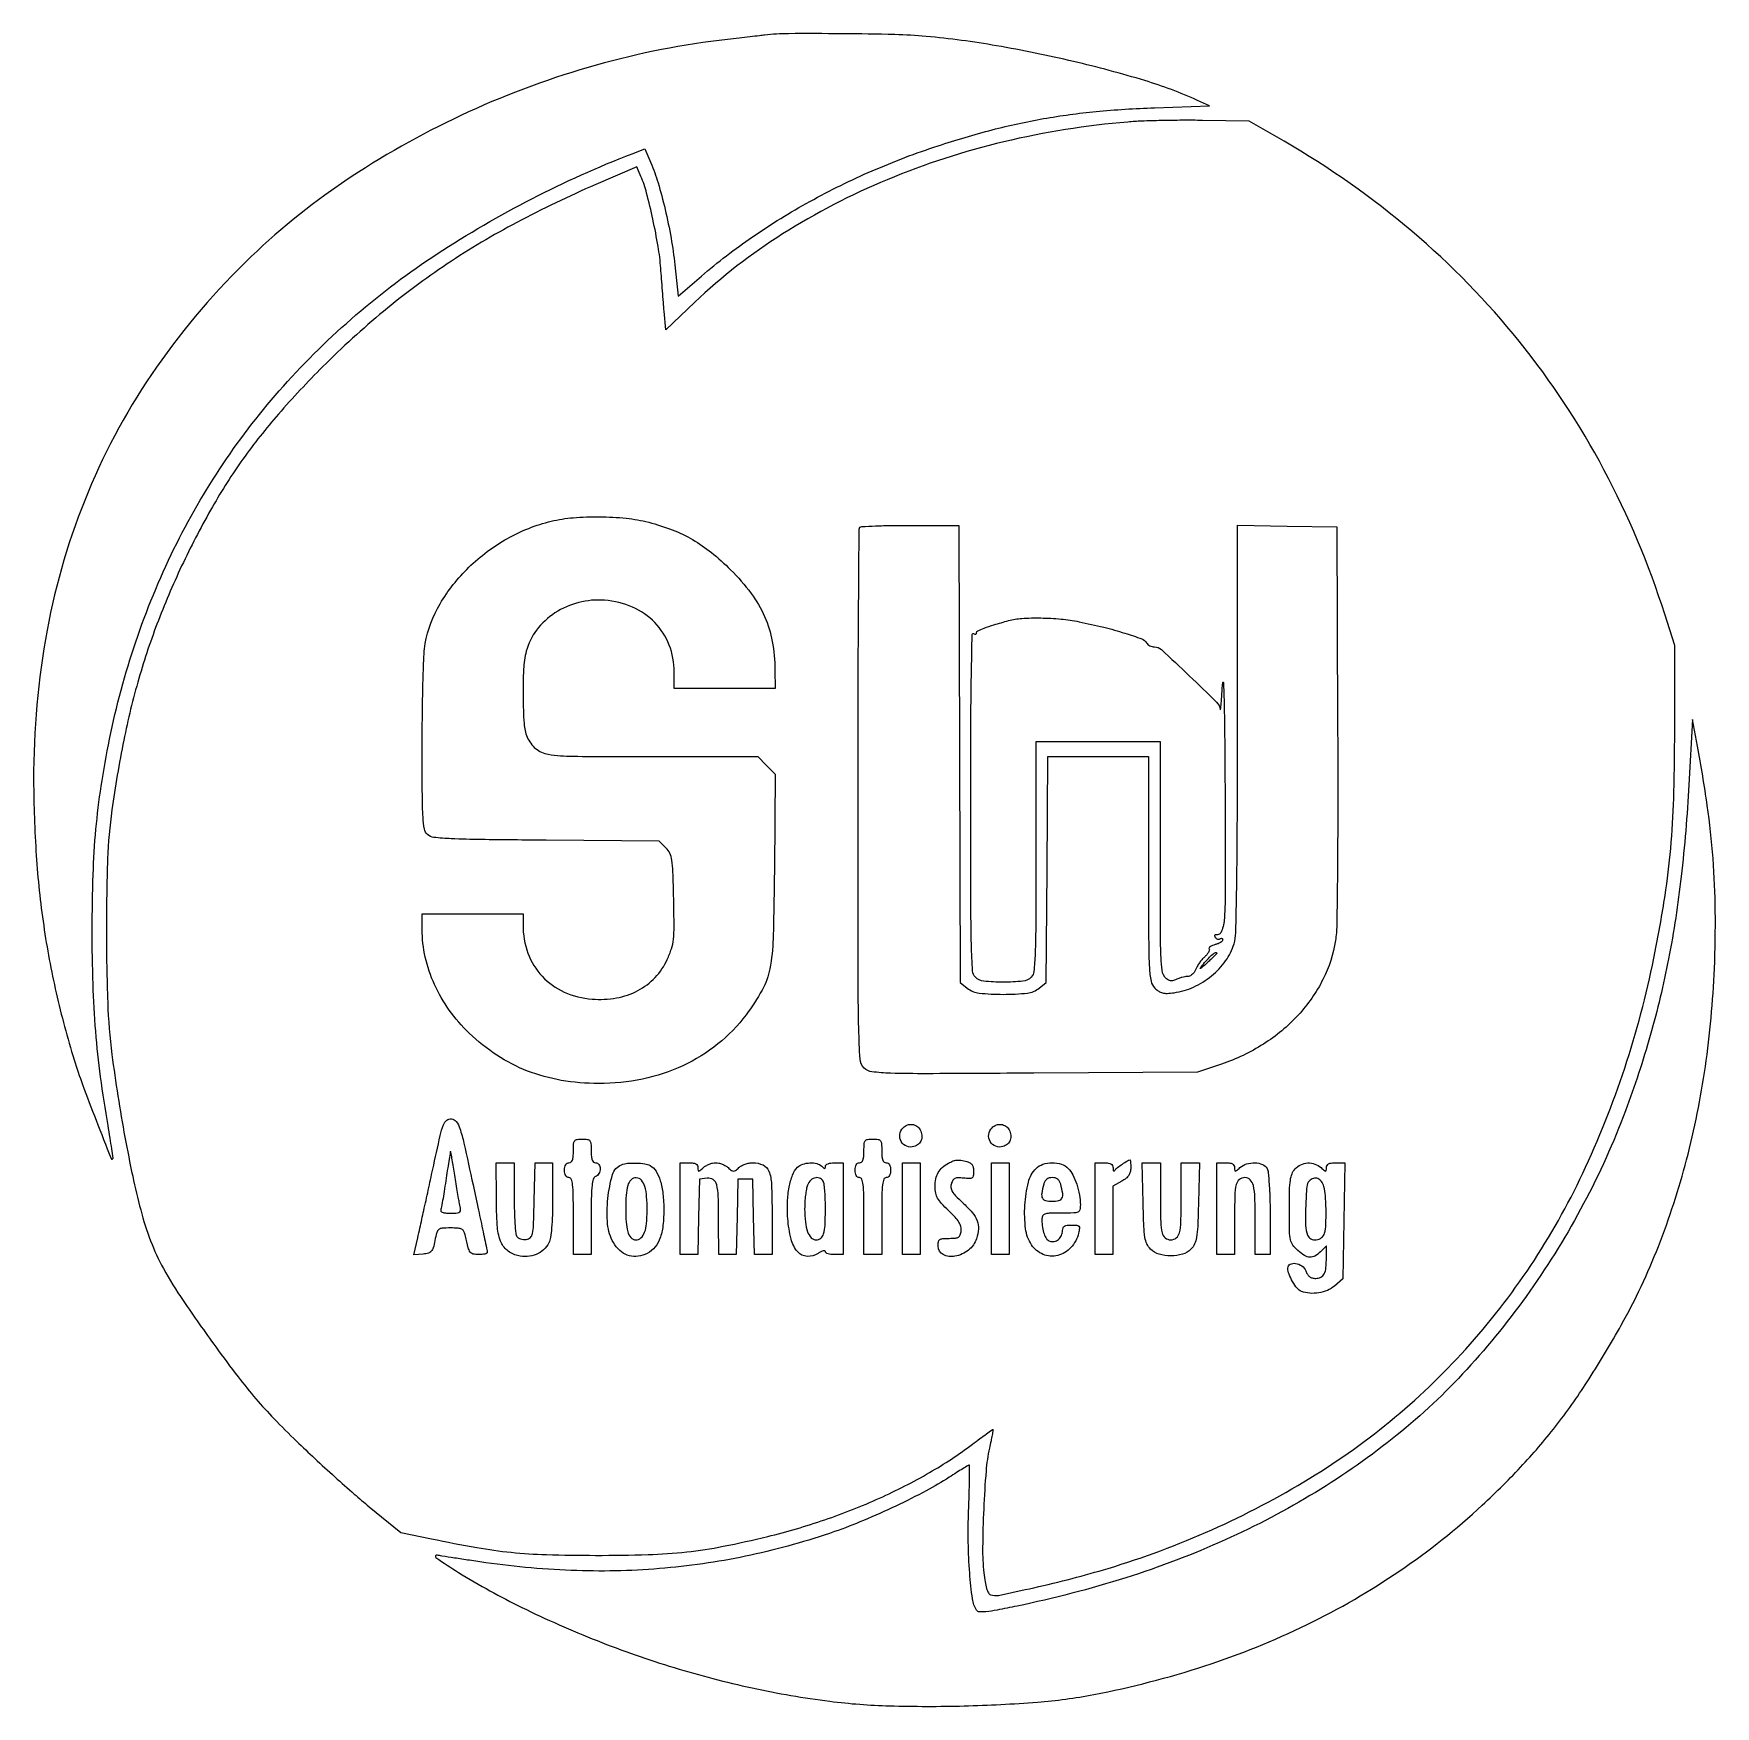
# Model space of a CAD drawing. Extents: x 1 to 568, y 1 to 565.
import ezdxf

# ---------------------------------------------------------------- set-up
doc = ezdxf.new("R2010")
doc.units = 0

msp = doc.modelspace()

# ---------------------------------------------------------------- linework, layer by layer
for points in [[(247.5, 564.350603, -0.000499), (245.779978, 564.151826, -0.000091), (242.590625, 563.787054, -0.000098), (238.85708, 563.361467, -0.000089), (235, 562.923252, 0.040379), (190.7302, 554.240937, 0.038385), (147.644436, 538.459118, 0.038935), (108.090313, 516.558225, 0.044718), (74.337858, 489.659026, 0.050118), (42.367496, 452.342126, 0.053655), (19.299944, 410.220003, 0.052897), (5.486184, 363.610236, 0.046371), (0.931482, 313, 0.015942), (1.814562, 287.635515, 0.019344), (4.316696, 263.976072, 0.019985), (8.544512, 241.260128, 0.019417), (14.605223, 218.731937, 0.01289), (17.447504, 210.363364, 0.004414), (21.984271, 198.383849, 0.000643), (27.053552, 185.396364, 0.540724), (27.612834, 185.2795, 0.234), (27.715625, 185.583891, 0.001277), (27.283032, 188.730748, 0.005109), (26.739344, 192.343165, 0.003177), (26.031402, 196.569724, -0.010156), (23.514423, 213.000958, -0.012715), (21.878864, 228.334809, -0.012181), (20.978805, 244.255886, -0.008152), (20.690373, 262.5, -0.008065), (21.001459, 281.211652, -0.014492), (21.948776, 296.537076, -0.015601), (23.719296, 310.987429, -0.011388), (26.549901, 326.914011, -0.064099), (48.275523, 391.033399, -0.068609), (85.178919, 445.945499, -0.065828), (137.028152, 490.566321, -0.05232), (202.783297, 524.34886), (207.066595, 526.010452), (209.13093, 521.255226, -0.030659), (211.557844, 514.570816, -0.013975), (213.939147, 505.584044, -0.013725), (215.940779, 495.890508, -0.017655), (217.218353, 486.881754), (218.343504, 476.263508), (226.207939, 483.05942, -0.02788), (243.419534, 496.332039, -0.024367), (262.773288, 508.262634, -0.023675), (283.794877, 518.582645, -0.022672), (306, 527.034264, -0.01597), (324.296226, 532.422659, -0.020109), (341.551419, 536.177401, -0.019791), (359.276356, 538.575358, -0.014684), (379, 539.869659), (397.5, 540.538958), (393.5, 542.356052, 0.033663), (375.755521, 549.016932, 0.015068), (351.663583, 555.46894, 0.014866), (325.758578, 560.768804, 0.019937), (302, 563.928252, 0.017256), (291.456203, 564.538664, 0.003892), (273.499216, 564.817636, 0.003263), (255.548728, 564.839589, 0.027695)], [(370, 535.043459, 0.037691), (328.230227, 528.373396, 0.040223), (288.86757, 515.586334, 0.041896), (253.575112, 497.29142, 0.049566), (223.919632, 474.226372), (214.164249, 464.952745), (213.612959, 471.226372, -0.001457), (213.358961, 474.216778, -0.000681), (213.046576, 478.091034, -0.000675), (212.729981, 482.155113, -0.000946), (212.459, 485.785659, 0.023783), (211.586274, 493.013428, 0.011296), (209.812128, 502.222975, 0.010862), (207.699764, 511.060356, 0.036101), (205.773692, 516.710842), (204.413571, 519.921684), (190.507884, 513.931859, 0.020177), (163.915431, 501.181987, 0.025247), (140.418746, 487.164101, 0.025907), (118.956131, 471.177782, 0.023366), (98.475901, 452.5255, 0.016998), (83.532829, 436.528823, 0.024577), (71.547679, 421.345477, 0.024973), (61.250256, 405.249642, 0.018404), (51.431707, 386.5, 0.019557), (42.997628, 366.906842, 0.021576), (36.421152, 347.339434, 0.020587), (31.319795, 326.486136, 0.015086), (27.322554, 303, 0.025891), (25.887152, 286.474157, 0.00881), (25.471311, 262.371932, 0.008928), (25.914547, 238.051883, 0.022846), (27.352842, 220.5, 0.006979), (29.338114, 206.553981, 0.006846), (31.723386, 192.579165, 0.007152), (34.343938, 179.452919, 0.01077), (37.036856, 168.099904, 0.02798), (40.38936, 157.647636, 0.033774), (44.721783, 148.296072, 0.024534), (51.327688, 137.531872, 0.007449), (62.36738, 121.88301, 0.006063), (69.909683, 111.782597, 0.013727), (75.914514, 104.371891, 0.01495), (81.99145, 97.694247, 0.008652), (89.669581, 90.018244, 0.00497), (95.738237, 84.273149, 0.003688), (102.552416, 78.042448, 0.003728), (109.071428, 72.256812, 0.008401), (114.117363, 67.992773), (124.743814, 59.314729), (135.121907, 57.14758, 0.007856), (150.459838, 54.195426, 0.018533), (161.995959, 52.600603, 0.017825), (173.882135, 51.830876, 0.006772), (190.5, 51.573652, 0.008129), (208.185368, 51.826992, 0.019626), (221.231425, 52.739451, 0.021313), (233.514029, 54.61707, 0.011329), (248.540929, 57.929629, 0.022654), (267.788277, 63.567162, 0.023348), (286.249494, 70.874873, 0.024359), (303.117646, 79.492437, 0.031731), (317.57625, 89.057714, -0.002227), (320.102628, 90.952282, -0.003543), (322.282732, 92.548203, -0.000833), (324.200868, 93.926736, -0.156635), (324.428999, 94, -0.462241), (324.532427, 93.878402, -0.002502), (324.244933, 92.164063, -0.007816), (323.863684, 90.146775, -0.004615), (323.348698, 87.75, 0.03534), (322.182299, 80.044239, 0.008621), (321.381364, 67.211859, 0.008962), (321.028879, 54.241327, 0.02899), (321.4484, 45.637237, 0.01336), (321.85722, 42.590866, 0.033254), (322.362072, 40.401224, 0.045641), (322.955884, 38.932897, 0.18426), (323.662881, 38.299123, 0.143838), (326.380303, 38.079376, 0.003782), (338.351695, 40.663429, 0.008515), (351.187734, 43.766333, 0.009716), (363.354594, 47.18139, 0.063589), (431.355085, 77.555174, 0.074737), (485.449964, 122.776114, 0.073688), (524.410768, 182.476324, 0.059569), (547.936327, 255.391451, 0.009856), (551.21162, 274.091493, 0.016297), (553.147719, 290.00244, 0.014971), (554.139398, 306.918573, 0.006879), (554.467515, 329), (554.5, 358.5), (551.146156, 368.990554, 0.044708), (530.593473, 417.766923, 0.047454), (502.032268, 461.078374, 0.047514), (465.85367, 498.18217, 0.045037), (422.699425, 528.540085), (410.89885, 535.344385), (395.199425, 535.589093, 0.00512), (388.492589, 535.624943, 0.004189), (381.321081, 535.529755, 0.004232), (374.725653, 535.331086, 0.011107)], [(208.403989, 400.024555, -0.029684), (216.344839, 397.483162, -0.038945), (223.208703, 394.193401, -0.03823), (229.575989, 389.825956, -0.027091), (236.024978, 384.033647, -0.035974), (242.922933, 376.055392, -0.056148), (247.500358, 368.22164, -0.058838), (250.083256, 359.844869, -0.044439), (250.975554, 350.25), (251, 344), (234, 344), (217, 344), (217, 349.532119, 0.092355), (215.305515, 358.627666, 0.10077), (210.466168, 366.190446, 0.09817), (202.93494, 371.398153, 0.083206), (193.529412, 373.732193, 0.082285), (184.813345, 372.97209, 0.081577), (176.779641, 369.442306, 0.085182), (170.57398, 363.698945, 0.102214), (167.116626, 356.548884, 0.048903), (166.203626, 350.464524, 0.015204), (166.011035, 341.211836, 0.013308), (166.340623, 332.113208, 0.083432), (167.394367, 327.598574, 0.120304), (170.265948, 323.70314, 0.135806), (174.488268, 321.786376, 0.037092), (182.781609, 321.104521, 0.001971), (209.299429, 321), (245.153846, 321), (248.129019, 318.024827), (251.104192, 315.049654), (250.797491, 283.274827, -0.004346), (250.362234, 259.549985, -0.041042), (249.25511, 249.440114, -0.077953), (246.661081, 242.260355, -0.035591), (241.237491, 233.862631, -0.062964), (231.727839, 224.062571, -0.059883), (219.924043, 216.743318, -0.05778), (206.318433, 212.234621, -0.051546), (191.5, 210.724398, -0.041728), (178.923027, 211.794024, -0.050706), (167.528057, 214.942448, -0.05193), (157.220848, 220.238796, -0.047379), (147.876399, 227.68952, -0.045256), (141.144472, 235.481504, -0.049154), (136.134475, 244.153827, -0.050854), (133.044707, 253.35371, -0.055656), (132, 262.710099), (132, 268), (149, 268), (166, 268), (166, 264.181501, 0.087586), (167.67013, 254.720385, 0.100455), (172.4583, 246.905241, 0.100212), (179.925307, 241.561947, 0.086752), (189.277731, 239.190982, 0.062532), (197.509397, 239.600343, 0.07776), (204.751031, 242.07914, 0.082454), (210.569015, 246.497768, 0.08203), (214.659158, 252.566681, 0.029804), (216.067842, 256.201364, 0.051182), (216.737735, 259.377361, 0.028096), (216.952741, 263.723936, 0.003687), (216.822086, 272.972361, 0.003053), (216.568693, 282.148524, 0.028958), (216.209276, 286.060767, 0.071252), (215.512844, 288.379527, 0.088167), (214.223218, 290.225027), (211.946435, 292.5), (173.763314, 292.784973, -0.001118), (151.882795, 292.997191, -0.008922), (141.791059, 293.297785, -0.014177), (135.904483, 293.745872, -0.159132), (133.790096, 294.68996, -0.165653), (132.755826, 296.552479, -0.029916), (132.279696, 300.542455, -0.013387), (132.046632, 307.781804, -0.001353), (132, 325.018498, -0.003225), (132.073443, 336.406414, -0.004144), (132.295301, 346.876173, -0.003195), (132.609771, 355.640181, -0.035578), (133.00528, 359.11351, -0.087166), (138.030447, 372.529105, -0.067061), (147.711729, 384.844574, -0.064604), (160.725869, 394.56728, -0.068962), (175.512217, 400.385866, -0.038715), (182.936246, 401.582441, -0.023353), (191.849134, 401.900882, -0.023289), (200.812908, 401.384403, -0.036582)], [(313.231831, 321.911394), (313.5, 244.822788), (315.860784, 242.911394, 0.144466), (319.888354, 241.238642, 0.026676), (327.999688, 240.805389, 0.026677), (336.111081, 241.238282, 0.144439), (340.139216, 242.910824), (342.5, 244.821649), (342.784387, 282.910824), (343.068775, 321), (360.034387, 321), (377, 321), (377, 283, 0.0008), (377.039646, 258.213613, 0.012396), (377.277889, 249.704217, 0.036683), (377.840885, 245.263763, 0.147544), (379.119539, 242.880461, 0.049626), (380.414484, 241.819884, 0.089648), (381.668865, 241.277318, 0.070301), (383.236525, 241.137353, 0.021226), (385.622738, 241.361769, 0.073151), (392.165801, 243.259257, 0.064117), (398.215227, 247.021316, 0.065455), (403.000886, 252.100464, 0.083653), (405.839442, 257.858443, 0.066759), (406.424697, 261.537011, 0.002114), (406.731669, 276.710763, 0.003083), (406.9405, 297.946483, 0.000917), (407, 330.390199), (407, 399.048358), (423.75, 398.774179), (440.5, 398.5), (440.773062, 332, -0.001201), (440.82056, 304.137828, -0.002299), (440.702153, 281.772924, -0.001473), (440.474453, 264.038751, -0.034048), (440.050929, 259, -0.079807), (435.803225, 245.794228, -0.068651), (427.468279, 233.806737, -0.06527), (415.744998, 224.016478, -0.060202), (401.578411, 217.257378), (393.5, 214.536153), (338.304164, 214.213913, -0.000512), (302.042928, 214.039365, -0.008508), (289.979403, 214.198936, -0.022078), (283.686345, 214.66795, -0.168276), (281.054164, 215.945836, -0.182304), (279.704416, 218.930142, -0.010438), (279.261433, 229.171646, -0.00529), (279.03547, 248.365369, -0.000298), (279, 307.833333, -0.000695), (279.047951, 342.325482, -0.001146), (279.195833, 371.473958, -0.000075), (279.392807, 397.679281, -0.196921), (279.666667, 398.333333, -0.186654), (280.275883, 398.60272, -0.002009), (284.93008, 398.804167, -0.005989), (290.346675, 398.951853, -0.00382), (296.648498, 399), (312.963662, 399)], [(353.543154, 366.488682, -0.010186), (361.865695, 364.623026, -0.015345), (369.026789, 362.62893, -0.011431), (374.740042, 360.703026, -0.177208), (376.29969, 359.392635, 0.088052), (376.745802, 358.859653, 0.05559), (377.422865, 358.409087, 0.053715), (378.213849, 358.1034, 0.065457), (379.000296, 358, -0.188647), (381.352845, 357.079646, -0.003883), (390.740778, 348.270767, -0.004282), (399.917679, 339.373722, -0.163437), (401.195746, 336.847099, 0.881025), (401.303218, 336.84903, 0.00518), (401.512741, 338.980085, 0.005001), (401.752526, 342.062245, 0.002438), (402, 346, -0.946925), (402.246823, 345.999166, -0.007385), (402.487259, 339.389062, -0.003103), (402.687109, 326.397599, -0.001269), (402.804254, 308.75, -0.000844), (402.882211, 276.433287, -0.016508), (402.560553, 266.474226, -0.069137), (401.650299, 262.059868, -0.365422), (399.67567, 260.906356, 0.15184), (399.417931, 260.872822, 0.239748), (399.282494, 260.701669, 0.138153), (399.30552, 260.398296, 0.050857), (399.494769, 260.008465, 0.088188), (399.811099, 259.654631, 0.094717), (400.222642, 259.442199, 0.100026), (400.66461, 259.403092, 0.111063), (401.069098, 259.542705, -0.078831), (401.424966, 259.691588, -0.156793), (401.726548, 259.66979, -0.184939), (401.926562, 259.483848, -0.114522), (402, 259.167425, -0.20271), (401.826912, 258.758035, -0.05308), (401.253611, 258.308726, -0.045141), (400.43193, 257.892936, -0.033094), (399.459102, 257.579091, 0.034329), (398.522252, 257.2743, 0.061733), (397.816554, 256.882819, 0.096626), (397.435913, 256.472879, 0.284654), (397.435521, 256.10433, -0.217931), (397.491896, 255.653573, -0.054984), (397.186591, 254.959852, -0.045885), (396.624578, 254.166179, -0.032438), (395.861656, 253.383647, 0.032277), (394.997943, 252.498302, 0.022103), (394.131991, 251.392384, 0.02234), (393.389505, 250.247726, 0.041394), (392.909988, 249.25, -0.052634), (392.467639, 248.380139, -0.053032), (391.854374, 247.624219, -0.058226), (391.171471, 247.086594, -0.117742), (390.524751, 246.875, 0.015391), (389.249793, 246.730859, 0.031521), (388.265581, 246.524806, 0.027359), (387.23112, 246.177282, 0.009), (385.75, 245.556645, -0.297675), (383.091796, 245.996104, -0.179726), (381.583748, 248.945469, -0.027984), (381.073027, 257.300875, -0.001274), (381, 285.968615), (381, 326), (360, 326), (339, 326), (339, 287.071429, -0.001087), (338.951677, 264.852067, -0.008608), (338.729817, 254.565855, -0.012697), (338.341518, 248.523389, -0.175734), (337.428571, 246.571429, -0.173444), (334.577393, 245.222429, -0.024619), (328, 244.898372, -0.024619), (321.422607, 245.222429, -0.173444), (318.571429, 246.571429, -0.18475), (317.622477, 248.696295, -0.007009), (317.263668, 257.524942, -0.005961), (317.045897, 272.358229, -0.00069), (317, 305.630446, -0.001135), (317.05742, 330.933977, -0.003261), (317.251661, 348.49511, -0.000715), (317.51291, 362.234919, -0.580533), (318, 362.5, 0.067256), (318.38283, 362.329376, 0.140621), (318.70625, 362.327582, 0.19084), (318.918968, 362.489631, 0.136498), (319, 362.780923, -0.290495), (319.41637, 363.437104, -0.019428), (321.56101, 364.346603, -0.0181), (324.817338, 365.447606, -0.005596), (329.793878, 366.871403, -0.051525), (334.281428, 367.616373, -0.019418), (340.65268, 367.76114, -0.019368), (347.47225, 367.386744, -0.02665)], [(559.254006, 311.5, -0.014616), (556.66143, 280.559284, -0.019805), (552.402788, 252.838068, -0.021034), (546.226311, 226.937869, -0.020684), (537.866329, 201.5, -0.03237), (523.756425, 170.20716, -0.031418), (505.600767, 140.66965, -0.032045), (484.303753, 114.226359, -0.037483), (460.814601, 92.177411, -0.033043), (433.285849, 72.822523, -0.030899), (402.838446, 56.779307, -0.02956), (369.326427, 44.009478, -0.025015), (332.629846, 34.445769, -0.004187), (325.899352, 33.105572, -0.02197), (322.166561, 32.563368, -0.037957), (319.905829, 32.508118, -0.246248), (318.956987, 33.069597, -0.10589), (317.601627, 36.869912, -0.013278), (316.67987, 45.613379, -0.015508), (316.187756, 55.97298, -0.013821), (316.3083, 66.75, 0.002556), (316.50551, 72.597646, 0.004269), (316.604285, 77.520313, 0.000734), (316.647686, 81.834977, 0.416732), (316.484074, 82, 0.136463), (316.18996, 81.918206, 0.001411), (314.344007, 80.798289, 0.004407), (312.222333, 79.477077, 0.002832), (309.783741, 77.909068, -0.02267), (302.040629, 73.35382, -0.011004), (291.772296, 68.209597, -0.010917), (280.877056, 63.336357, -0.016012), (271.078184, 59.572483, -0.030611), (242.820797, 51.645064, -0.03088), (213.889291, 47.255608, -0.030338), (184.15526, 46.417651, -0.02741), (153.5, 49.100343, -0.001205), (147.955724, 49.907148, -0.001564), (142.878125, 50.674779, -0.00117), (138.626022, 51.341411, -0.014144), (137, 51.64762, 0.820172), (136.633147, 50.806742, 0.013901), (144.210439, 45.836535, 0.011755), (154.863166, 39.605998, 0.012552), (165.569389, 34.023875, 0.019776), (190.958504, 22.808458, 0.02017), (216.989267, 13.714974, 0.020459), (243.293176, 6.862806, 0.02185), (269.5, 2.357959, 0.024895), (289.650429, 0.808162, 0.013118), (314.756684, 0.789426, 0.013094), (339.533366, 2.070892, 0.028055), (358.5, 4.626909, 0.031085), (395.930235, 14.272257, 0.034778), (430.448297, 28.214709, 0.035866), (461.744752, 46.346799, 0.037741), (489.565873, 68.490573, 0.018381), (503.296478, 82.195439, 0.023124), (514.916301, 95.897882, 0.022194), (525.584098, 111.073196, 0.014926), (536.452035, 129.26605, 0.033879), (548.962457, 155.777494, 0.02942), (558.464923, 185.004047, 0.028193), (564.806625, 216.42489, 0.025345), (567.861637, 249.5, 0.012758), (568.169866, 268.870957, 0.01659), (567.410978, 286.598874, 0.016257), (565.459186, 304.521985, 0.011494), (562.153725, 324.5), (560.451234, 333.5)], [(400, 254.687091, -0.195042), (399.919179, 254.487785, -0.003123), (399.049905, 253.603329, -0.007681), (398.005295, 252.585433, -0.004955), (396.765633, 251.437091, -0.001536), (394.88428, 249.739172, -0.099006), (394.506226, 249.515754, -0.745167), (394.434594, 249.61475, -0.004123), (395.515633, 251, -0.017412), (397.177662, 252.95041, -0.03554), (398.635984, 254.334222, -0.071069), (399.624232, 254.93502, -0.538259)], [(149.158947, 176.5, -0.000501), (150.987576, 168.012516, -0.000795), (152.53426, 160.742188, -0.000158), (153.884811, 154.33378, -0.038864), (153.960956, 153.75, -0.303951), (153.787898, 153.460077, -0.047256), (153.127076, 153.220313, -0.039256), (152.18854, 153.054233, -0.024172), (151.067388, 153, -0.055775), (149.214047, 153.207386, -0.183155), (148.204741, 153.876127, -0.09263), (147.513661, 155.349405, -0.008724), (146.573893, 159.25, 0.050103), (146.066641, 160.785318, 0.164355), (145.352186, 161.559932, 0.109169), (144.125876, 161.915888, 0.016258), (141.539797, 162, 0.016693), (138.701541, 161.905213, 0.154488), (137.571352, 161.462531, 0.157883), (136.913882, 160.454059, 0.017651), (136.282841, 157.75, -0.019701), (135.702613, 155.308935, -0.111844), (135.071535, 154.141359, -0.147143), (134.084865, 153.52232, -0.042703), (132.299207, 153.192251), (129.150432, 152.884503), (130.482587, 158.692251, 0.001867), (131.223059, 161.976693, 0.000368), (132.525405, 167.876171, 0.00039), (134.032244, 174.751475, 0.000362), (135.566175, 181.801098, -0.001946), (138.076848, 193.166166, -0.033287), (139.160963, 196.827654, -0.137988), (140.270432, 198.353623, -0.199049), (141.856796, 198.801098, -0.204201), (143.487524, 197.865472, -0.082841), (144.698359, 195.549505, -0.024149), (146.052945, 190.619451, -0.001662)], [(299.96123, 195.072442, -0.089804), (300.532562, 193.302688, -0.123413), (300.345717, 191.647995, -0.127588), (299.410741, 190.315449, -0.099787), (297.859631, 189.455449, -0.172134), (295.42922, 189.537131, -0.169875), (293.577737, 191.131953, -0.165575), (293.096432, 193.568518, -0.164523), (294.2, 195.8, -0.108159), (295.660288, 196.73583, -0.120594), (297.319236, 196.926461, -0.123293), (298.851223, 196.330554, -0.116291)], [(329.96123, 195.072442, -0.089804), (330.532562, 193.302688, -0.123413), (330.345717, 191.647995, -0.127588), (329.410741, 190.315449, -0.099787), (327.859631, 189.455449, -0.172134), (325.42922, 189.537131, -0.169875), (323.577737, 191.131953, -0.165575), (323.096432, 193.568518, -0.164523), (324.2, 195.8, -0.108159), (325.660288, 196.73583, -0.120594), (327.319236, 196.926461, -0.123293), (328.851223, 196.330554, -0.116291)], [(140.07577, 178.767211, -0.003082), (139.541525, 175.153264, -0.004186), (139.011906, 171.898418, -0.002816), (138.529798, 169.176596, -0.0464), (138.280566, 168.28876, 0.218163), (138.316754, 167.71681, 0.176593), (138.780388, 167.303203, 0.075691), (139.805133, 167.06569, 0.019168), (141.518011, 167, 0.013919), (143.906613, 167.066505, 0.191449), (144.677994, 167.424011, 0.223321), (144.929296, 168.184746, 0.019433), (144.597622, 170.25, -0.005989), (144.275755, 171.959313, -0.00174), (143.820384, 174.601562, -0.001748), (143.328169, 177.581652, -0.001868), (142.867811, 180.5, 0.002242), (142.439869, 183.199746, 0.003541), (142.046076, 185.510858, 0.000909), (141.684843, 187.522576, 0.140061), (141.583405, 187.728451, 0.625292), (141.481799, 187.698911, 0.00089), (141.05516, 185.190323, 0.004125), (140.589445, 182.275374, 0.002394)], [(189, 188, 0.020272), (189.076585, 186.111825, 0.069535), (189.34375, 184.916667, 0.128937), (189.815157, 184.249641, 0.176579), (190.5, 184, -0.131307), (191.079202, 183.845225, -0.103496), (191.565397, 183.411436, -0.089187), (191.889078, 182.75506, -0.070174), (192, 181.968615, -0.068006), (191.888006, 181.149006, -0.06271), (191.559375, 180.364866, -0.06668), (191.073641, 179.732868, -0.104363), (190.5, 179.361626, 0.233062), (189.718041, 178.516238, 0.044424), (189.290247, 176.402631, 0.023567), (189.057154, 172.753366, 0.004165), (189, 165.893011), (189, 153), (186, 153), (183, 153), (183, 166, 0.00368), (182.947808, 173.090431, 0.025044), (182.721154, 176.583333, 0.056711), (182.289342, 178.442821, 0.317386), (181.5, 179, -0.140575), (180.88002, 179.177821, -0.118484), (180.4, 179.666667, -0.088208), (180.09863, 180.456621, -0.04716), (180, 181.5, -0.04716), (180.09863, 182.543379, -0.088208), (180.4, 183.333333, -0.118484), (180.88002, 183.822179, -0.140575), (181.5, 184, 0.176579), (182.184843, 184.249641, 0.128937), (182.65625, 184.916667, 0.069535), (182.923415, 186.111825, 0.020272), (183, 188, -0.015744), (183.076799, 190.438365, -0.14616), (183.4375, 191.416667, -0.200505), (184.224263, 191.879267, -0.033956), (186, 192, -0.033956), (187.775737, 191.879267, -0.200505), (188.5625, 191.416667, -0.14616), (188.923201, 190.438365, -0.015744)], [(287, 188, 0.020272), (287.076585, 186.111825, 0.069535), (287.34375, 184.916667, 0.128937), (287.815157, 184.249641, 0.176579), (288.5, 184, -0.140575), (289.11998, 183.822179, -0.118484), (289.6, 183.333333, -0.088208), (289.90137, 182.543379, -0.04716), (290, 181.5, -0.04716), (289.90137, 180.456621, -0.088208), (289.6, 179.666667, -0.118484), (289.11998, 179.177821, -0.140575), (288.5, 179, 0.317386), (287.710658, 178.442821, 0.056711), (287.278846, 176.583333, 0.025044), (287.052192, 173.090431, 0.00368), (287, 166), (287, 153), (284, 153), (281, 153), (281, 166, 0.00368), (280.947808, 173.090431, 0.025044), (280.721154, 176.583333, 0.056711), (280.289342, 178.442821, 0.317386), (279.5, 179, -0.140575), (278.88002, 179.177821, -0.118484), (278.4, 179.666667, -0.088208), (278.09863, 180.456621, -0.04716), (278, 181.5, -0.04716), (278.09863, 182.543379, -0.088208), (278.4, 183.333333, -0.118484), (278.88002, 183.822179, -0.140575), (279.5, 184, 0.176579), (280.184843, 184.249641, 0.128937), (280.65625, 184.916667, 0.069535), (280.923415, 186.111825, 0.020272), (281, 188, -0.015744), (281.076799, 190.438365, -0.14616), (281.4375, 191.416667, -0.200505), (282.224263, 191.879267, -0.033956), (284, 192, -0.033956), (285.775737, 191.879267, -0.200505), (286.5625, 191.416667, -0.14616), (286.923201, 190.438365, -0.015744)], [(163.015313, 172.25, 0.00669), (163.08284, 167.651324, 0.009448), (163.275162, 163.558674, 0.006109), (163.541531, 160.153706, 0.119223), (163.878403, 159.162508, 0.116717), (164.377647, 158.675033, 0.060388), (165.1783, 158.317042, 0.055085), (166.137198, 158.132856, 0.055099), (167.11309, 158.162508, 0.151106), (168.489307, 158.811083, 0.158671), (169.226465, 160.111395, 0.042194), (169.55313, 162.89843, 0.002598), (169.779877, 171.25), (170.059754, 184), (173.029877, 184), (176, 184), (175.985258, 171.75, -0.007321), (175.899749, 166.353643, -0.014008), (175.646431, 162.028308, -0.015387), (175.258468, 158.73564, -0.080228), (174.705994, 157, -0.090717), (172.936978, 154.669216, -0.088123), (170.440724, 153.0873, -0.08353), (167.432608, 152.407114, -0.07114), (164.187448, 152.687984, -0.117263), (160.628692, 154.459312, -0.131618), (158.430216, 157.579742, -0.072035), (157.302801, 162.915927, -0.016067), (157.001554, 172.25), (157, 184), (160, 184), (163, 184)], [(208.928591, 183.038217, -0.135684), (210.873945, 181.185106, -0.061591), (212.309591, 177.943592, -0.047653), (213.202274, 173.509494, -0.026526), (213.480149, 168, -0.030163), (213.112037, 162.160369, -0.070113), (211.973118, 157.934509, -0.09447), (209.991399, 154.985192, -0.09985), (207.097974, 153.040582, -0.086654), (204.070416, 152.364122, -0.103257), (201.186497, 152.826088, -0.098132), (198.61978, 154.43622, -0.071324), (196.514266, 157.080278, -0.111338), (194.548126, 163.253812, -0.047438), (194.620034, 171.975388, -0.046247), (196.211619, 180.013446, -0.228971), (199.22896, 183.330706, -0.074967), (201.26531, 183.81368, -0.028349), (204.196749, 183.891489, -0.027945), (207.08451, 183.642469, -0.087599)], [(225, 182.345012, 0.025779), (225.049016, 181.394959, 0.38433), (225.276247, 181.190025, 0.177905), (225.68138, 181.338887, 0.007828), (226.828741, 182.345012, -0.053456), (227.700273, 182.978797, -0.036074), (228.808404, 183.513847, -0.036291), (229.96957, 183.879613, -0.058218), (231, 184, -0.058218), (232.03043, 183.879613, -0.036291), (233.191596, 183.513847, -0.036074), (234.299727, 182.978797, -0.053456), (235.171259, 182.345012, 0.025101), (236.304177, 181.418754, 0.160144), (237, 181.190025, 0.160144), (237.695823, 181.418754, 0.025101), (238.828741, 182.345012, -0.062612), (239.735277, 182.979286, -0.036253), (240.955279, 183.513847, -0.035668), (242.277632, 183.878662, -0.049511), (243.5, 184, -0.106957), (246.9816, 183.246619, -0.198135), (248.928186, 181.171239, -0.081258), (249.811218, 176.815634, -0.009466), (250, 166.845012), (250, 153), (247.029877, 153), (244.059754, 153), (243.779877, 165.75), (243.5, 178.5), (241, 178.5), (238.5, 178.5), (238.220123, 165.75), (237.940246, 153), (234.970123, 153), (232, 153), (231.986345, 163.75, 0.006169), (231.864261, 172.720782, 0.056434), (231.325621, 176.579465, 0.179614), (230.133079, 178.297107, 0.182989), (228.119297, 178.80381), (225.5, 178.5), (225.220123, 165.75), (224.940246, 153), (221.970123, 153), (219, 153), (219, 168.5), (219, 184), (222, 184, -0.032345), (223.387407, 183.910155, -0.093971), (224.296824, 183.612084, -0.144075), (224.811416, 183.092423, -0.124212)], [(266.8, 182.8, 0.018208), (267.421376, 182.222304, 0.180052), (267.75, 182.1, 0.354955), (267.943785, 182.257401, 0.051663), (268, 182.8, -0.224732), (268.21892, 183.262471, -0.076663), (268.875, 183.65, -0.057675), (269.843172, 183.91304, -0.037533), (271, 184), (274, 184), (274, 168.5), (274, 153), (271, 153, -0.032372), (269.850795, 153.074483, -0.049843), (268.88125, 153.300522, -0.064268), (268.210955, 153.630125, -0.251465), (268, 154.023053, 0.351116), (267.79637, 154.277279, 0.113892), (267.280008, 154.273827, 0.058886), (266.490014, 153.984448, 0.027827), (265.548963, 153.440125, -0.157044), (261.826575, 152.415947, -0.205528), (258.6807, 153.929594, -0.118767), (256.42313, 158.260657, -0.042495), (255.311869, 165.184618, -0.027874), (255.208603, 170.7762, -0.037706), (255.776608, 175.797374, -0.043407), (256.921971, 179.860238, -0.106363), (258.597855, 182.454998, -0.118641), (260.329356, 183.514735, -0.067855), (262.75455, 183.949888, -0.068982), (265.153834, 183.719555, -0.138869)], [(315.75, 184.369714, -0.066863), (316.790743, 183.935371, -0.110811), (317.484119, 183.289928, -0.101269), (317.873555, 182.365255, -0.049231), (318, 181.084169, -0.035937), (317.889474, 179.548382, -0.211967), (317.470005, 178.881448, -0.159671), (316.611849, 178.639376, -0.018624), (314.598463, 178.798712, 0.025478), (312.765186, 178.918546, 0.109829), (311.701941, 178.69808, 0.149464), (311.008801, 178.090191, 0.06177), (310.482417, 176.9446, 0.105141), (310.351, 175.60541, 0.10593), (310.776718, 174.332568, 0.059994), (311.929245, 172.828027, 0.013629), (314.240286, 170.587025, -0.028399), (317.539512, 167.193143, -0.086496), (319.191809, 164.448603, -0.10966), (319.61021, 161.696997, -0.06289), (318.96288, 158.387525, -0.147196), (316.273894, 154.54891, -0.119251), (311.683784, 152.443484, -0.17095), (307.70854, 153.027833, -0.278366), (305.999344, 155.858408, -0.045669), (306.134754, 157.341881, -0.196161), (306.603694, 158.073968, -0.135921), (307.571469, 158.420126, -0.018331), (309.749344, 158.5, 0.02097), (311.844134, 158.587893, 0.11846), (312.898278, 158.93686, 0.170501), (313.47987, 159.659704, 0.055925), (313.793275, 161.010117, 0.098165), (313.679232, 162.44354, 0.070331), (313.028521, 163.918351, 0.047184), (311.72705, 165.629444, 0.01622), (309.543275, 167.850253, -0.016065), (307.133868, 170.299003, -0.057887), (305.846526, 172.066374, -0.079065), (305.211357, 173.774105, -0.049611), (305, 175.899006, -0.047737), (305.256671, 178.581272, -0.081296), (306.03351, 180.689522, -0.08422), (307.418342, 182.390449, -0.054788), (309.5, 183.845268, -0.030191), (311.093088, 184.595538, -0.074151), (312.349546, 184.892045, -0.066145), (313.722501, 184.825568, -0.020342)], [(349.935067, 182.064933, -0.082376), (351.437485, 179.964958, -0.03457), (352.754798, 176.737548, -0.033827), (353.681476, 173.120212, -0.045313), (353.994423, 169.75, -0.060285), (353.799199, 168.108813, -0.237158), (353.158877, 167.355555, -0.094395), (351.746744, 167.051146, -0.006022), (347.5, 167, 0.006779), (343.518181, 166.946015, 0.076846), (341.972744, 166.663987, 0.21238), (341.262863, 165.999425, 0.101821), (341.013655, 164.75, 0.034827), (341.210254, 162.15772, 0.05379), (341.771689, 159.984351, 0.067194), (342.630319, 158.391738, 0.144937), (343.72529, 157.551922, 0.148746), (345.182906, 157.448138, 0.118458), (346.602407, 158.151537, 0.108963), (347.633345, 159.485801, 0.110643), (348, 161.122445, -0.094234), (348.170035, 162.016631, -0.161021), (348.651992, 162.594524, -0.108783), (349.542285, 162.909108, -0.030745), (351.019052, 163, -0.021644), (352.794771, 162.923097, -0.195738), (353.472529, 162.576128, -0.212975), (353.683511, 161.872652, -0.025981), (353.387813, 160.25, -0.126908), (350.825169, 155.383249, -0.148738), (346.36225, 152.718053, -0.160301), (341.426383, 153.088242, -0.150624), (337.527535, 156.317632, -0.114473), (335.534206, 161.743208, -0.045865), (335.275848, 169.697604, -0.045653), (336.448875, 177.436073, -0.136773), (339.052747, 182.052747, -0.117968), (341.386581, 183.485391, -0.078807), (344.496061, 183.982118, -0.078861), (347.604442, 183.49236, -0.118481)], [(370.993677, 182.25, -0.062007), (370.818867, 180.871682, -0.085909), (370.31031, 179.737178, -0.076298), (369.396772, 178.746894, -0.039033), (367.993677, 177.79651), (365, 176.093021), (365, 164.54651), (365, 153), (362, 153), (359, 153), (359, 168.5), (359, 184), (362, 184, -0.032003), (363.419875, 183.909027, -0.099803), (364.322716, 183.602891, -0.150252), (364.827476, 183.057429, -0.110355), (365.015313, 182.25, 0.030716), (365.062594, 181.577225, 0.180463), (365.225965, 181.269944, 0.361462), (365.463391, 181.262497, 0.078521), (365.765313, 181.585463, -0.079857), (366.522167, 182.390772, -0.015152), (368.158583, 183.575726, -0.013748), (369.859294, 184.663269, -0.105488), (370.75, 184.969591, -0.413971), (370.849607, 184.891654, -0.008127), (370.924705, 184.183255, -0.014387), (370.978145, 183.30234, -0.008529)], [(381, 172.581787, 0.005692), (381.097369, 164.028437, 0.053251), (381.571265, 160.380019, 0.163001), (382.642622, 158.666344, 0.17395), (384.5, 158, 0.17395), (386.357378, 158.666344, 0.163001), (387.428735, 160.380019, 0.053251), (387.902631, 164.028437, 0.005692), (388, 172.581787), (388, 184), (391.07748, 184), (394.154961, 184), (393.82748, 170.524919, -0.003747), (393.572342, 162.502168, -0.030089), (393.205768, 158.828106, -0.068614), (392.526574, 156.605859, -0.088334), (391.305556, 154.858252, -0.123084), (388.441868, 153.142408, -0.073885), (384.499382, 152.557145, -0.073887), (380.557208, 153.143411, -0.123117), (377.694444, 154.859987, -0.088332), (376.473669, 156.608709, -0.068193), (375.791812, 158.836114, -0.030007), (375.41923, 162.516468, -0.003766), (375.151886, 170.526654), (374.803771, 184), (377.901886, 184), (381, 184)], [(406, 182.345012, 0.025779), (406.049016, 181.394959, 0.38433), (406.276247, 181.190025, 0.177905), (406.68138, 181.338887, 0.007828), (407.828741, 182.345012, -0.11004), (410.057822, 183.610567, -0.082116), (412.868171, 183.987436, -0.089249), (415.433512, 183.444445, -0.17495), (416.964816, 182.065741, -0.099596), (417.373572, 180.710131, -0.006909), (417.695915, 176.714735, -0.009604), (417.92455, 171.902883, -0.007068), (418, 166.565741), (418, 153), (415.5, 153), (413, 153), (412.986345, 163.75, 0.006433), (412.864957, 172.337129, 0.049629), (412.359615, 176.320922, 0.140982), (411.289197, 178.255094, 0.198864), (409.490357, 179, 0.17466), (407.638857, 178.332884, 0.162455), (406.570334, 176.617296, 0.053095), (406.097294, 172.966476, 0.005691), (406, 164.418213), (406, 153), (403, 153), (400, 153), (400, 168.5), (400, 184), (403, 184, -0.032345), (404.387407, 183.910155, -0.093971), (405.296824, 183.612084, -0.144075), (405.811416, 183.092423, -0.124212)], [(435.171259, 182.345012, 0.007828), (436.31862, 181.338887, 0.177905), (436.723753, 181.190025, 0.38433), (436.950984, 181.394959, 0.025779), (437, 182.345012, -0.125745), (437.19198, 183.096312, -0.145233), (437.714726, 183.615512, -0.092821), (438.643912, 183.911554, -0.030841), (440.076462, 184), (443.152925, 184), (442.826462, 164.411666), (442.5, 144.823333), (439.694236, 142.411666, -0.078065), (437.334076, 140.950989, -0.059859), (434.413896, 140.115057, -0.059232), (431.344678, 139.989443, -0.072372), (428.544802, 140.621181, -0.132621), (427.139997, 141.645686, -0.037774), (425.598395, 143.891957, -0.038637), (424.381724, 146.418908, -0.093139), (424, 148.45034, -0.273682), (424.771274, 149.753867, -0.166339), (426.589262, 150.070758, -0.118543), (428.70623, 149.192961, -0.145621), (430, 147.5, 0.054991), (430.571419, 146.383925, 0.087529), (431.306625, 145.606786, 0.092315), (432.232702, 145.154406, 0.067676), (433.36826, 145, 0.112853), (435.11204, 145.398659, 0.163286), (436.234016, 146.493646, 0.09528), (436.834115, 148.550544, 0.023475), (437, 152.081787), (437, 156), (435, 154, -0.061453), (433.131896, 152.542217, -0.149492), (431.45331, 152.125906, -0.126459), (429.643029, 152.696345, -0.038399), (427.305764, 154.413416, -0.057829), (425.654175, 156.204494, -0.107948), (424.863642, 158.002118, -0.046031), (424.556869, 160.851506, -0.003813), (424.5, 168.308429, -0.005133), (424.566061, 174.742824, -0.029701), (424.837313, 178.129724, -0.05871), (425.39942, 180.272128, -0.09067), (426.404988, 181.895012, -0.099321), (428.344004, 183.330396, -0.097296), (430.700954, 183.920359, -0.097433), (433.103156, 183.57457, -0.099917)], [(201.341967, 176.314919, 0.045189), (200.806217, 173.05731, 0.017912), (200.63889, 168.520647, 0.017894), (200.796395, 163.988366, 0.045774), (201.325674, 160.75, 0.11609), (202.377601, 158.752119, 0.208593), (204.021371, 157.970776, 0.202519), (205.750795, 158.635992, 0.110608), (207.024751, 160.5651, 0.069873), (207.669077, 163.395863, 0.019704), (207.872638, 167.928293, 0.020511), (207.707192, 172.582052, 0.048346), (207.109325, 176, 0.117742), (205.964547, 178.074798, 0.1969), (204.19049, 178.917317, 0.213516), (202.445292, 178.248108, 0.133433)], [(261.975249, 176.4349, 0.045487), (261.599175, 175.088677, 0.014803), (261.286479, 173.04592, 0.014617), (261.071641, 170.74401, 0.015959), (261, 168.5, 0.026029), (261.235804, 163.97346, 0.062301), (261.996235, 160.704179, 0.100177), (263.224369, 158.712968, 0.207515), (264.86826, 158, 0.172285), (266.433159, 158.555711, 0.150751), (267.401889, 160.005329, 0.062164), (267.883404, 162.884776, 0.010381), (268, 168.5, 0.007593), (267.95558, 171.424992, 0.009397), (267.821697, 174.146, 0.007979), (267.630635, 176.417512, 0.066733), (267.393011, 177.418213, 0.171529), (266.328373, 178.666511, 0.177951), (264.733983, 178.944586, 0.145843), (263.092868, 178.112634, 0.112634)], [(341.630286, 176.75, 0.024629), (340.959257, 173.641232, 0.157855), (341.196442, 172.069596, 0.225939), (342.247956, 171.24765, 0.054818), (344.5, 171, 0.054818), (346.752044, 171.24765, 0.225939), (347.803558, 172.069596, 0.157855), (348.040743, 173.641232, 0.024629), (347.369714, 176.75, 0.066015), (346.962836, 177.729582, 0.095373), (346.349202, 178.435343, 0.096794), (345.524844, 178.856117, 0.069855), (344.5, 179, 0.069855), (343.475156, 178.856117, 0.096794), (342.650798, 178.435343, 0.095373), (342.037164, 177.729582, 0.066015)], [(431.229187, 177.829187, 0.179943), (430.36837, 175.94886, 0.009791), (430.013063, 169.334561, 0.013762), (429.970356, 162.827567, 0.086578), (430.606989, 159.581787, 0.18666), (431.746994, 158.321887, 0.146454), (433.5759, 157.997764, 0.137816), (435.364773, 158.73172, 0.162844), (436.369714, 160.25, 0.05586), (436.812163, 163.172903, 0.013837), (436.865321, 168.025009, 0.014171), (436.645574, 172.89863, 0.049537), (436.106475, 175.994749, 0.086221), (435.294193, 177.705017, 0.150017), (434.06149, 178.656922, 0.170721), (432.626592, 178.687877, 0.117736)]]:
    msp.add_lwpolyline(points, format="xyb", close=True)
for points in [[(300, 168.5), (300, 153), (297, 153), (294, 153), (294, 168.5), (294, 184), (297, 184), (300, 184)], [(330, 168.5), (330, 153), (327, 153), (324, 153), (324, 168.5), (324, 184), (327, 184), (330, 184)]]:
    msp.add_lwpolyline(points, close=True)

doc.saveas('drawing.dxf')
